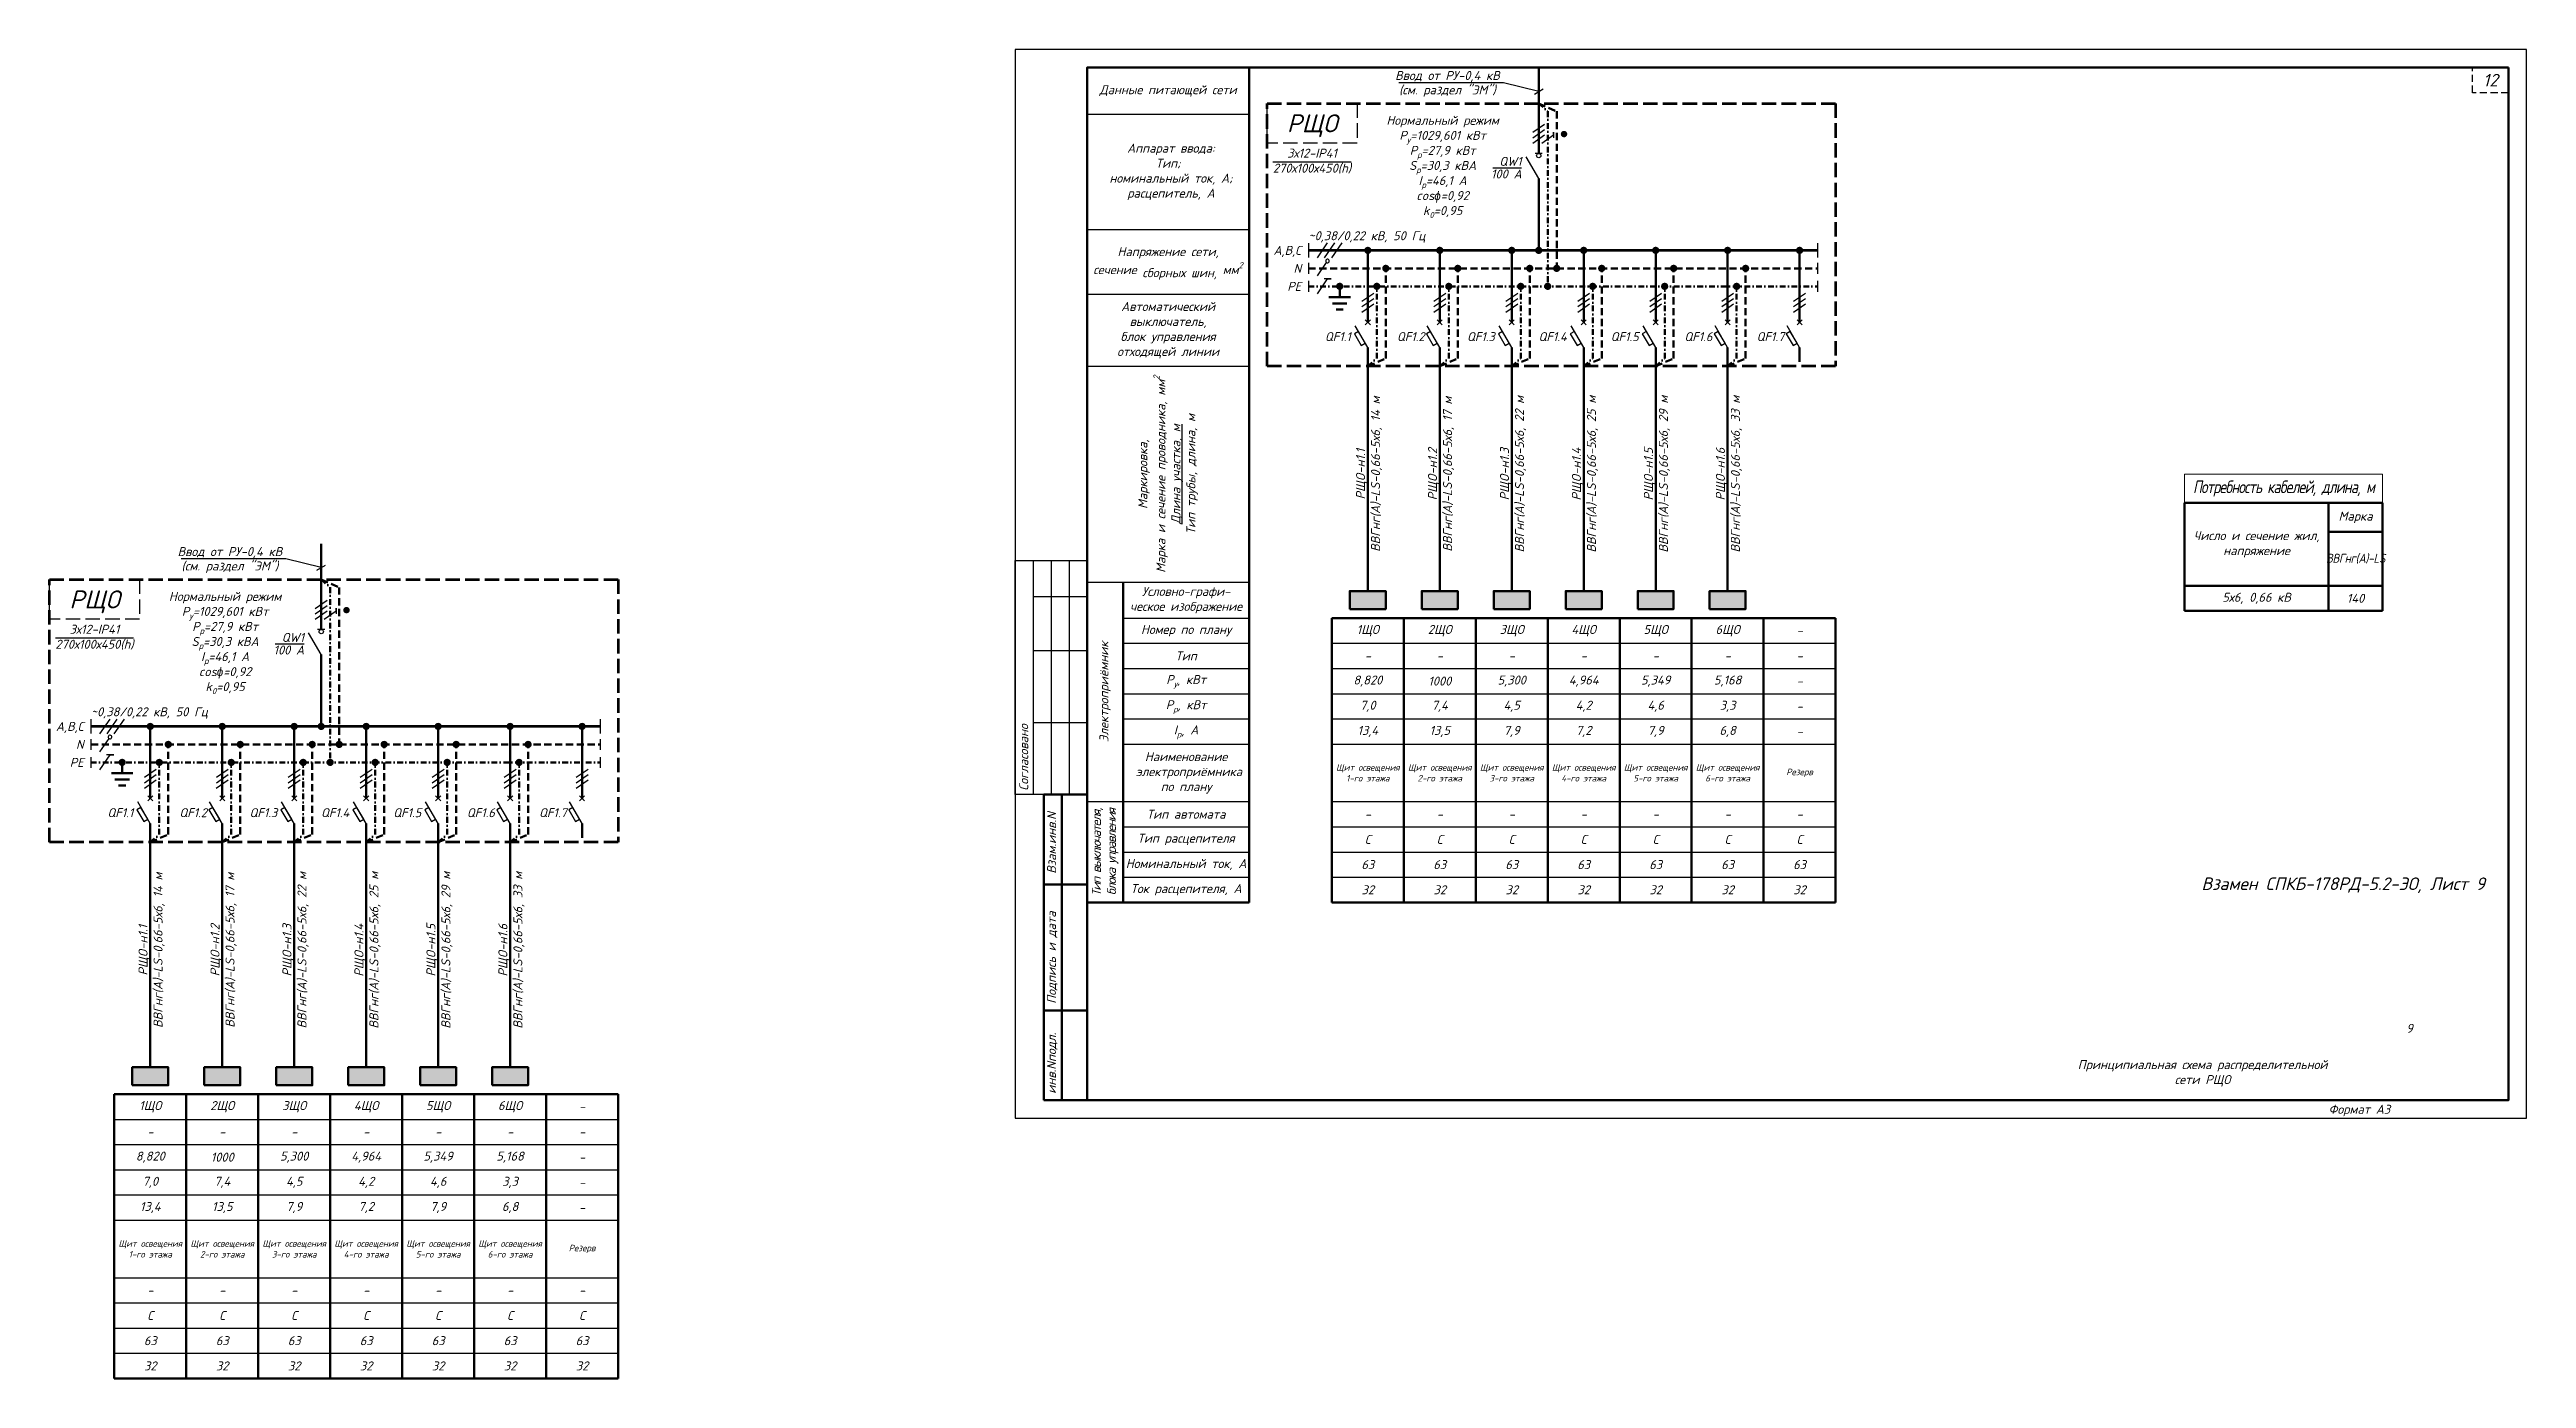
# Model space of a CAD drawing. Header units: millimetres. Extents: x -268 to 420, y -72 to 297.
import ezdxf
from ezdxf import colors
from ezdxf.entities.mleader import LeaderData, LeaderLine
from ezdxf.enums import TextEntityAlignment as Align
from ezdxf.math import Vec2, Vec3

# ---------------------------------------------------------------- set-up
doc = ezdxf.new("R2010")
doc.units = ezdxf.units.MM
for name, pattern in [('JIS_02_2.0', [3, 2, -1]), ('JIS_02_4.0', [5.5, 4, -1.5]), ('штрихпунктирная2', [12.7, 6.35, -3.175, 0, -3.175])]:
    doc.linetypes.add(name, pattern=pattern)
doc.layers.add('Рамка', color=7, linetype='Continuous')
doc.layers.add('ЭС', color=7, linetype='Continuous')
doc.styles.add('1.8', font='isocpeui.ttf', dxfattribs={"height": 1.8})
doc.styles.add('2.5', font='isocpeui.ttf', dxfattribs={"height": 2.5})
doc.styles.add('3.5', font='isocpeui.ttf', dxfattribs={"height": 3.5})
doc.styles.add('5', font='isocpeui.ttf', dxfattribs={"height": 5})

# ---------------------------------------------------------------- blocks, each defined once
blk = doc.blocks.new('_Oblique')
at = {"color": 0, "linetype": 'ByBlock', "lineweight": -2}
blk.add_line((-0.5, -0.5), (0.5, 0.5), dxfattribs=at)
blk = doc.blocks.new('*T1')
at = {"layer": 'ЭС', "color": 0, "linetype": 'ByBlock', "lineweight": 50, "transparency": 16777216}
for p, q in [((0, 0), (140, 0)), ((0, 0), (0, -79)), ((20, 0), (20, -79)), ((40, 0), (40, -79)), ((60, 0), (60, -79)), ((80, 0), (80, -79)), ((100, 0), (100, -79)), ((120, 0), (120, -79)), ((140, 0), (140, -79)), ((0, -79), (140, -79))]:
    blk.add_line(p, q, dxfattribs=at)
at = {"layer": 'ЭС', "color": 0, "linetype": 'ByBlock', "lineweight": 30, "transparency": 16777216}
for p, q in [((0, -7), (140, -7)), ((0, -14), (140, -14)), ((0, -21), (140, -21)), ((0, -28), (140, -28)), ((0, -35), (140, -35)), ((0, -51), (140, -51)), ((0, -58), (140, -58)), ((0, -65), (140, -65)), ((0, -72), (140, -72))]:
    blk.add_line(p, q, dxfattribs=at)
at = {"layer": 'ЭС', "color": 0, "transparency": 16777216, "width": 20, "attachment_point": 5}
for s, insert, char_height, style in [('1ЩО', (10, -3.5), 2.5, '2.5'), ('2ЩО', (30, -3.5), 2.5, '2.5'), ('3ЩО', (50, -3.5), 2.5, '2.5'), ('4ЩО', (70, -3.5), 2.5, '2.5'), ('5ЩО', (90, -3.5), 2.5, '2.5'), ('6ЩО', (110, -3.5), 2.5, '2.5'), ('-', (130, -3.5), 2.5, '2.5'), ('-', (10, -10.5), 2.5, '2.5'), ('-', (30, -10.5), 2.5, '2.5'), ('-', (50, -10.5), 2.5, '2.5'), ('-', (70, -10.5), 2.5, '2.5'), ('-', (90, -10.5), 2.5, '2.5'), ('-', (110, -10.5), 2.5, '2.5'), ('-', (130, -10.5), 2.5, '2.5'), ('8,820', (10, -17.5), 2.5, '2.5'), ('1000', (30, -17.5), 2.5, '2.5'), ('5,300', (50, -17.5), 2.5, '2.5'), ('4,964', (70, -17.5), 2.5, '2.5'), ('5,349', (90, -17.5), 2.5, '2.5'), ('5,168', (110, -17.5), 2.5, '2.5'), ('-', (130, -17.5), 2.5, '2.5'), ('7,0', (10, -24.5), 2.5, '2.5'), ('7,4', (30, -24.5), 2.5, '2.5'), ('4,5', (50, -24.5), 2.5, '2.5'), ('4,2', (70, -24.5), 2.5, '2.5'), ('4,6', (90, -24.5), 2.5, '2.5'), ('3,3', (110, -24.5), 2.5, '2.5'), ('-', (130, -24.5), 2.5, '2.5'), ('13,4', (10, -31.5), 2.5, '2.5'), ('13,5', (30, -31.5), 2.5, '2.5'), ('7,9', (50, -31.5), 2.5, '2.5'), ('7,2', (70, -31.5), 2.5, '2.5'), ('7,9', (90, -31.5), 2.5, '2.5'), ('6,8', (110, -31.5), 2.5, '2.5'), ('-', (130, -31.5), 2.5, '2.5'), ('Щит освещения 1-го этажа', (10, -43), 1.8, '1.8'), ('Щит освещения 2-го этажа', (30, -43), 1.8, '1.8'), ('Щит освещения 3-го этажа', (50, -43), 1.8, '1.8'), ('Щит освещения 4-го этажа', (70, -43), 1.8, '1.8'), ('Щит освещения 5-го этажа', (90, -43), 1.8, '1.8'), ('Щит освещения 6-го этажа', (110, -43), 1.8, '1.8'), ('Резерв', (130, -43), 1.8, '1.8'), ('-', (10, -54.5), 2.5, '2.5'), ('-', (30, -54.5), 2.5, '2.5'), ('-', (50, -54.5), 2.5, '2.5'), ('-', (70, -54.5), 2.5, '2.5'), ('-', (90, -54.5), 2.5, '2.5'), ('-', (110, -54.5), 2.5, '2.5'), ('-', (130, -54.5), 2.5, '2.5'), ('C', (10, -61.5), 2.5, '2.5'), ('C', (30, -61.5), 2.5, '2.5'), ('C', (50, -61.5), 2.5, '2.5'), ('C', (70, -61.5), 2.5, '2.5'), ('C', (90, -61.5), 2.5, '2.5'), ('C', (110, -61.5), 2.5, '2.5'), ('C', (130, -61.5), 2.5, '2.5'), ('63', (10, -68.5), 2.5, '2.5'), ('63', (30, -68.5), 2.5, '2.5'), ('63', (50, -68.5), 2.5, '2.5'), ('63', (70, -68.5), 2.5, '2.5'), ('63', (90, -68.5), 2.5, '2.5'), ('63', (110, -68.5), 2.5, '2.5'), ('63', (130, -68.5), 2.5, '2.5'), ('32', (10, -75.5), 2.5, '2.5'), ('32', (30, -75.5), 2.5, '2.5'), ('32', (50, -75.5), 2.5, '2.5'), ('32', (70, -75.5), 2.5, '2.5'), ('32', (90, -75.5), 2.5, '2.5'), ('32', (110, -75.5), 2.5, '2.5'), ('32', (130, -75.5), 2.5, '2.5')]:
    blk.add_mtext(s, dxfattribs=dict(at, insert=insert, char_height=char_height, style=style))
blk = doc.blocks.new('*T2')
at = {"layer": 'ЭС', "color": 0, "linetype": 'ByBlock', "lineweight": 50, "transparency": 16777216}
for p, q in [((0, 0), (45, 0)), ((0, 0), (0, -232)), ((45, 0), (45, -232)), ((10, -143), (10, -232)), ((0, -232), (45, -232))]:
    blk.add_line(p, q, dxfattribs=at)
at = {"layer": 'ЭС', "color": 0, "linetype": 'ByBlock', "lineweight": 30, "transparency": 16777216}
for p, q in [((0, -13), (45, -13)), ((0, -45), (45, -45)), ((0, -63), (45, -63)), ((0, -83), (45, -83)), ((0, -143), (45, -143)), ((10, -153), (45, -153)), ((10, -160), (45, -160)), ((10, -167), (45, -167)), ((10, -174), (45, -174)), ((10, -181), (45, -181)), ((10, -188), (45, -188)), ((0, -204), (45, -204)), ((10, -211), (45, -211)), ((10, -218), (45, -218)), ((10, -225), (45, -225))]:
    blk.add_line(p, q, dxfattribs=at)
at = {"layer": 'ЭС', "color": 0, "transparency": 16777216, "char_height": 2.5, "attachment_point": 5, "style": '2.5'}
for s, insert, width in [('Данные питающей сети', (22.5, -6.5), 43), (' Аппарат ввода:\\PТип;\\P номинальный ток, А;\\P расцепитель, А', (22.5, -29), 43), ('\\A1;Напряжение сети,\\Pсечение {\\A0;сборных шин}, мм{\\H0.7x;\\S2^ ;}', (22.5, -54), 43), ('Автоматический выключатель,\\Pблок управления\\Pотходящей линии', (22.5, -73), 43), ('Условно-графи- ческое изображение', (27.5, -148), 33), ('Номер по плану', (27.5, -156.5), 33), ('Тип', (27.5, -163.5), 33), ('\\A1;Р{\\H0.7x;\\S^ у;}, кВт', (27.5, -170.5), 33), ('\\A1;Р{\\H0.7x;\\S^ р;\\H1.4286x;, кВт}', (27.5, -177.5), 33), ('\\A1;I{\\H0.7x;\\S^ p;}, А', (27.5, -184.5), 33), ('Наименование\\P электроприёмника\\Pпо плану', (27.5, -196), 33), ('Тип автомата', (27.5, -207.5), 33), ('Тип расцепителя', (27.5, -214.5), 33), ('Номинальный ток, А', (27.5, -221.5), 33), ('Ток расцепителя, А', (27.5, -228.5), 33)]:
    blk.add_mtext(s, dxfattribs=dict(at, insert=insert, width=width))
at = {"layer": 'ЭС', "color": 0, "transparency": 16777216, "char_height": 2.5, "attachment_point": 5, "rotation": 90, "style": '2.5'}
for s, insert, width in [('\\A1;Маркировка,\\PМарка и сечение проводника, мм{\\H0.7x;\\S2^ ;}\\P{\\LДлина участка, м\\P}Тип трубы, длина, м', (22.5, -113), 58), ('Электроприёмник', (5, -173.5), 59), ('{\\T0.85;Тип выключателя, блока управления}', (5, -218), 26)]:
    blk.add_mtext(s, dxfattribs=dict(at, insert=insert, width=width))
blk = doc.blocks.new('*T4')
at = {"layer": 'Defpoints', "color": 8, "linetype": 'ByBlock', "lineweight": 0, "transparency": 16777216}
for p, q in [((0, 0), (55, 0)), ((0, 0), (0, -8)), ((55, 0), (55, -8))]:
    blk.add_line(p, q, dxfattribs=at)
at = {"layer": 'ЭС', "color": 0, "linetype": 'ByBlock', "lineweight": 50, "transparency": 16777216}
for p, q in [((0, -8), (55, -8)), ((0, -8), (0, -38)), ((40, -8), (40, -38)), ((55, -8), (55, -38)), ((40, -16), (55, -16)), ((0, -31), (55, -31)), ((0, -38), (55, -38))]:
    blk.add_line(p, q, dxfattribs=at)
at = {"layer": 'ЭС', "color": 0, "transparency": 16777216, "attachment_point": 5}
for s, insert, char_height, width, style in [('{\\fISOCPEUR|b1|i1|c204|p34;\\W0.8;\\T0.9;Потребность кабелей, длина, м}', (27.5, -4), 3.5, 53, '3.5'), ('Марка', (47.5, -12), 2.5, 13, '2.5'), ('Число и сечение жил, напряжение', (20, -19.5), 2.5, 38, '2.5'), ('{\\W0.9;\\T0.95;ВВГнг(А)-LS}', (47.5, -23.5), 2.5, 13, '2.5'), ('5х6, 0,66 кВ', (20, -34.5), 2.5, 38, '2.5'), ('140', (47.5, -34.5), 2.5, 13, '2.5')]:
    blk.add_mtext(s, dxfattribs=dict(at, insert=insert, char_height=char_height, width=width, style=style))
blk = doc.blocks.new('Щиток групповой рабочего освещения')
at = {"linetype": 'ByBlock', "lineweight": -2}
h = blk.add_hatch(color=0, dxfattribs=at)
h.dxf.hatch_style = 1
h.paths.add_polyline_path([(-5, 2.5), (-5, -2.5), (5, -2.5), (5, 2.5)])
at = {"color": 0, "linetype": 'ByBlock', "lineweight": -2}
blk.add_lwpolyline([(-5, -2.5), (5, -2.5), (5, 2.5), (-5, 2.5)], close=True, dxfattribs=at)
blk = doc.blocks.new('*T227')
at = {"layer": 'ЭС', "color": 0, "linetype": 'ByBlock', "lineweight": 50, "transparency": 16777216}
for p, q in [((0, 0), (140, 0)), ((0, 0), (0, -79)), ((20, 0), (20, -79)), ((40, 0), (40, -79)), ((60, 0), (60, -79)), ((80, 0), (80, -79)), ((100, 0), (100, -79)), ((120, 0), (120, -79)), ((140, 0), (140, -79)), ((0, -79), (140, -79))]:
    blk.add_line(p, q, dxfattribs=at)
at = {"layer": 'ЭС', "color": 0, "linetype": 'ByBlock', "lineweight": 30, "transparency": 16777216}
for p, q in [((0, -7), (140, -7)), ((0, -14), (140, -14)), ((0, -21), (140, -21)), ((0, -28), (140, -28)), ((0, -35), (140, -35)), ((0, -51), (140, -51)), ((0, -58), (140, -58)), ((0, -65), (140, -65)), ((0, -72), (140, -72))]:
    blk.add_line(p, q, dxfattribs=at)
at = {"layer": 'ЭС', "color": 0, "transparency": 16777216, "width": 20, "attachment_point": 5}
for s, insert, char_height, style in [('1ЩО', (10, -3.5), 2.5, '2.5'), ('2ЩО', (30, -3.5), 2.5, '2.5'), ('3ЩО', (50, -3.5), 2.5, '2.5'), ('4ЩО', (70, -3.5), 2.5, '2.5'), ('5ЩО', (90, -3.5), 2.5, '2.5'), ('6ЩО', (110, -3.5), 2.5, '2.5'), ('-', (130, -3.5), 2.5, '2.5'), ('-', (10, -10.5), 2.5, '2.5'), ('-', (30, -10.5), 2.5, '2.5'), ('-', (50, -10.5), 2.5, '2.5'), ('-', (70, -10.5), 2.5, '2.5'), ('-', (90, -10.5), 2.5, '2.5'), ('-', (110, -10.5), 2.5, '2.5'), ('-', (130, -10.5), 2.5, '2.5'), ('8,820', (10, -17.5), 2.5, '2.5'), ('1000', (30, -17.5), 2.5, '2.5'), ('5,300', (50, -17.5), 2.5, '2.5'), ('4,964', (70, -17.5), 2.5, '2.5'), ('5,349', (90, -17.5), 2.5, '2.5'), ('5,168', (110, -17.5), 2.5, '2.5'), ('-', (130, -17.5), 2.5, '2.5'), ('7,0', (10, -24.5), 2.5, '2.5'), ('7,4', (30, -24.5), 2.5, '2.5'), ('4,5', (50, -24.5), 2.5, '2.5'), ('4,2', (70, -24.5), 2.5, '2.5'), ('4,6', (90, -24.5), 2.5, '2.5'), ('3,3', (110, -24.5), 2.5, '2.5'), ('-', (130, -24.5), 2.5, '2.5'), ('13,4', (10, -31.5), 2.5, '2.5'), ('13,5', (30, -31.5), 2.5, '2.5'), ('7,9', (50, -31.5), 2.5, '2.5'), ('7,2', (70, -31.5), 2.5, '2.5'), ('7,9', (90, -31.5), 2.5, '2.5'), ('6,8', (110, -31.5), 2.5, '2.5'), ('-', (130, -31.5), 2.5, '2.5'), ('Щит освещения 1-го этажа', (10, -43), 1.8, '1.8'), ('Щит освещения 2-го этажа', (30, -43), 1.8, '1.8'), ('Щит освещения 3-го этажа', (50, -43), 1.8, '1.8'), ('Щит освещения 4-го этажа', (70, -43), 1.8, '1.8'), ('Щит освещения 5-го этажа', (90, -43), 1.8, '1.8'), ('Щит освещения 6-го этажа', (110, -43), 1.8, '1.8'), ('Резерв', (130, -43), 1.8, '1.8'), ('-', (10, -54.5), 2.5, '2.5'), ('-', (30, -54.5), 2.5, '2.5'), ('-', (50, -54.5), 2.5, '2.5'), ('-', (70, -54.5), 2.5, '2.5'), ('-', (90, -54.5), 2.5, '2.5'), ('-', (110, -54.5), 2.5, '2.5'), ('-', (130, -54.5), 2.5, '2.5'), ('C', (10, -61.5), 2.5, '2.5'), ('C', (30, -61.5), 2.5, '2.5'), ('C', (50, -61.5), 2.5, '2.5'), ('C', (70, -61.5), 2.5, '2.5'), ('C', (90, -61.5), 2.5, '2.5'), ('C', (110, -61.5), 2.5, '2.5'), ('C', (130, -61.5), 2.5, '2.5'), ('63', (10, -68.5), 2.5, '2.5'), ('63', (30, -68.5), 2.5, '2.5'), ('63', (50, -68.5), 2.5, '2.5'), ('63', (70, -68.5), 2.5, '2.5'), ('63', (90, -68.5), 2.5, '2.5'), ('63', (110, -68.5), 2.5, '2.5'), ('63', (130, -68.5), 2.5, '2.5'), ('32', (10, -75.5), 2.5, '2.5'), ('32', (30, -75.5), 2.5, '2.5'), ('32', (50, -75.5), 2.5, '2.5'), ('32', (70, -75.5), 2.5, '2.5'), ('32', (90, -75.5), 2.5, '2.5'), ('32', (110, -75.5), 2.5, '2.5'), ('32', (130, -75.5), 2.5, '2.5')]:
    blk.add_mtext(s, dxfattribs=dict(at, insert=insert, char_height=char_height, style=style))

msp = doc.modelspace()

# ---------------------------------------------------------------- linework, layer by layer
at = {"layer": 'Рамка', "lineweight": 30}
msp.add_lwpolyline([(420, 297), (0, 297), (0, 0), (420, 0)], close=True, dxfattribs=at)
at = {"layer": 'Рамка', "lineweight": 50}
msp.add_lwpolyline([(415, 292), (20, 292), (20, 5), (415, 5)], close=True, dxfattribs=at)
at = {"layer": 'Рамка', "linetype": 'JIS_02_2.0'}
msp.add_lwpolyline([(405, 292), (415, 292), (415, 285), (405, 285)], close=True, dxfattribs=at)
at = {"layer": 'Рамка', "lineweight": 30}
for points in [[(20, 90), (0, 90), (0, 155), (20, 155), (20, 90)], [(5, 155), (5, 90)], [(10, 155), (10, 90)], [(15, 155), (15, 90)], [(5, 145), (20, 145)], [(5, 130), (20, 130)], [(5, 110), (20, 110)]]:
    msp.add_lwpolyline(points, dxfattribs=at)
at = {"layer": 'Рамка', "lineweight": 50}
for points in [[(8, 5), (20, 5), (20, 90), (8, 90), (8, 5)], [(13, 90), (13, 5)], [(8, 65), (20, 65)], [(8, 30), (20, 30)]]:
    msp.add_lwpolyline(points, dxfattribs=at)
at = {"layer": 'ЭС'}
for p, q in [((143.85, 274.01), (147.15, 276.28)), ((143.85, 272.51), (147.15, 274.78)), ((143.85, 271.01), (147.15, 273.28)), ((132.75, 264.17), (140.75, 264.17)), ((81.5, 243.19), (81.5, 239.19)), ((84, 239.13), (86.83, 243.25)), ((86, 239.13), (88.83, 243.25)), ((88, 239.13), (90.83, 243.25)), ((223, 243.19), (223, 239.19)), ((96.35, 227.06), (99.65, 229.33)), ((96.35, 225.56), (99.65, 227.83)), ((116.35, 227.06), (119.65, 229.33)), ((116.35, 225.56), (119.65, 227.83)), ((136.35, 227.06), (139.65, 229.33)), ((136.35, 225.56), (139.65, 227.83)), ((156.35, 227.06), (159.65, 229.33)), ((156.35, 225.56), (159.65, 227.83)), ((176.35, 227.06), (179.65, 229.33)), ((176.35, 225.56), (179.65, 227.83)), ((196.35, 227.06), (199.65, 229.33)), ((196.35, 225.56), (199.65, 227.83)), ((216.35, 227.06), (219.65, 229.33)), ((216.35, 225.56), (219.65, 227.83)), ((96.35, 224.06), (99.65, 226.33)), ((97.29, 221.9), (98.71, 220.49)), ((98.71, 221.9), (97.29, 220.49)), ((116.35, 224.06), (119.65, 226.33)), ((117.29, 221.9), (118.71, 220.49)), ((118.71, 221.9), (117.29, 220.49)), ((136.35, 224.06), (139.65, 226.33)), ((137.29, 221.9), (138.71, 220.49)), ((138.71, 221.9), (137.29, 220.49)), ((156.35, 224.06), (159.65, 226.33)), ((157.29, 221.9), (158.71, 220.49)), ((158.71, 221.9), (157.29, 220.49)), ((176.35, 224.06), (179.65, 226.33)), ((177.29, 221.9), (178.71, 220.49)), ((178.71, 221.9), (177.29, 220.49)), ((196.35, 224.06), (199.65, 226.33)), ((197.29, 221.9), (198.71, 220.49)), ((198.71, 221.9), (197.29, 220.49)), ((216.35, 224.06), (219.65, 226.33)), ((217.29, 221.9), (218.71, 220.49)), ((218.71, 221.9), (217.29, 220.49)), ((-194.51, 138.71), (-191.21, 140.98)), ((-194.5, 141.71), (-191.21, 143.98)), ((-194.5, 140.21), (-191.21, 142.48)), ((-205.61, 131.88), (-197.61, 131.88)), ((-256.86, 110.9), (-256.86, 106.9)), ((-254.36, 106.84), (-251.52, 110.96)), ((-252.36, 106.84), (-249.52, 110.96)), ((-250.36, 106.84), (-247.52, 110.96)), ((-115.36, 110.9), (-115.36, 106.9)), ((-242, 94.77), (-238.71, 97.03)), ((-222, 94.77), (-218.71, 97.03)), ((-202, 94.77), (-198.71, 97.03)), ((-182, 94.77), (-178.71, 97.03)), ((-162, 94.77), (-158.71, 97.03)), ((-142, 94.77), (-138.71, 97.03)), ((-122, 94.77), (-118.71, 97.03)), ((-242.01, 91.76), (-238.71, 94.03)), ((-242, 93.27), (-238.71, 95.53)), ((-241.06, 89.61), (-239.65, 88.19)), ((-239.65, 89.61), (-241.06, 88.19)), ((-222.01, 91.76), (-218.71, 94.03)), ((-222, 93.27), (-218.71, 95.53)), ((-221.06, 89.61), (-219.65, 88.19)), ((-219.65, 89.61), (-221.06, 88.19)), ((-202.01, 91.76), (-198.71, 94.03)), ((-202, 93.27), (-198.71, 95.53)), ((-201.06, 89.61), (-199.65, 88.19)), ((-199.65, 89.61), (-201.06, 88.19)), ((-182.01, 91.76), (-178.71, 94.03)), ((-182, 93.27), (-178.71, 95.53)), ((-181.06, 89.61), (-179.65, 88.19)), ((-179.65, 89.61), (-181.06, 88.19)), ((-162.01, 91.76), (-158.71, 94.03)), ((-162, 93.27), (-158.71, 95.53)), ((-161.06, 89.61), (-159.65, 88.19)), ((-159.65, 89.61), (-161.06, 88.19)), ((-142.01, 91.76), (-138.71, 94.03)), ((-142, 93.27), (-138.71, 95.53)), ((-141.06, 89.61), (-139.65, 88.19)), ((-139.65, 89.61), (-141.06, 88.19)), ((-122.01, 91.76), (-118.71, 94.03)), ((-122, 93.27), (-118.71, 95.53)), ((-121.06, 89.61), (-119.65, 88.19)), ((-119.65, 89.61), (-121.06, 88.19))]:
    msp.add_line(p, q, dxfattribs=at)
at = {"layer": 'ЭС', "color": 5}
for p, q in [((81.5, 237.69), (81.5, 234.69)), ((223, 237.69), (223, 234.69)), ((-256.86, 105.4), (-256.86, 102.4)), ((-115.36, 105.4), (-115.36, 102.4))]:
    msp.add_line(p, q, dxfattribs=at)
at = {"layer": 'ЭС', "color": 92}
for p, q in [((81.5, 232.69), (81.5, 229.69)), ((223, 232.69), (223, 229.69)), ((-256.86, 100.4), (-256.86, 97.4)), ((-115.36, 100.4), (-115.36, 97.4))]:
    msp.add_line(p, q, dxfattribs=at)
at = {"layer": 'ЭС', "lineweight": 50}
for points in [[(145.5, 268.14), (145.5, 291.95)], [(145.5, 261.14), (145.5, 241.19)], [(98, 221.19), (98, 241.19)], [(118, 221.19), (118, 241.19)], [(138, 221.19), (138, 241.19)], [(158, 221.19), (158, 241.19)], [(178, 221.19), (178, 241.19)], [(198, 221.19), (198, 241.19)], [(218, 221.19), (218, 241.19)], [(98, 214.19), (98, 146.5)], [(118, 214.19), (118, 146.5)], [(138, 214.19), (138, 146.5)], [(158, 214.19), (158, 146.5)], [(178, 214.19), (178, 146.5)], [(198, 214.19), (198, 146.5)], [(218, 214.19), (218, 210.19)], [(-192.86, 135.85), (-192.86, 159.65)], [(-192.86, 128.85), (-192.86, 108.9)], [(-240.36, 88.9), (-240.36, 108.9)], [(-220.36, 88.9), (-220.36, 108.9)], [(-200.36, 88.9), (-200.36, 108.9)], [(-180.36, 88.9), (-180.36, 108.9)], [(-160.36, 88.9), (-160.36, 108.9)], [(-140.36, 88.9), (-140.36, 108.9)], [(-120.36, 88.9), (-120.36, 108.9)], [(-240.36, 81.9), (-240.36, 14.2)], [(-220.36, 81.9), (-220.36, 14.2)], [(-200.36, 81.9), (-200.36, 14.2)], [(-180.36, 81.9), (-180.36, 14.2)], [(-160.36, 81.9), (-160.36, 14.2)], [(-140.36, 81.9), (-140.36, 14.2)], [(-120.36, 81.9), (-120.36, 77.9)]]:
    msp.add_lwpolyline(points, dxfattribs=at)
at = {"layer": 'ЭС', "color": 6, "linetype": 'JIS_02_4.0', "lineweight": 60}
for points in [[(228, 209), (70, 209), (70, 282), (228, 282)], [(-110.36, 76.7), (-268.36, 76.7), (-268.36, 149.7), (-110.36, 149.71)]]:
    msp.add_lwpolyline(points, close=True, dxfattribs=at)
at = {"layer": 'ЭС', "color": 6, "linetype": 'JIS_02_4.0'}
for points in [[(70, 282), (95, 282), (95, 271), (70, 271)], [(-268.36, 149.7), (-243.36, 149.7), (-243.36, 138.7), (-268.36, 138.7)]]:
    msp.add_lwpolyline(points, close=True, dxfattribs=at)
at = {"layer": 'ЭС', "color": 92, "linetype": 'штрихпунктирная2', "lineweight": 50, "ltscale": 0.25}
for points in [[(145.5, 282), (148, 279.83), (148, 231.2)], [(81.5, 231.19), (223, 231.19)], [(98, 209), (100.5, 211.17), (100.5, 231.19)], [(118, 209), (120.5, 211.17), (120.5, 231.19)], [(138, 209), (140.5, 211.17), (140.5, 231.19)], [(158, 209), (160.5, 211.17), (160.5, 231.19)], [(178, 209), (180.5, 211.17), (180.5, 231.19)], [(198, 209), (200.5, 211.17), (200.5, 231.19)], [(-192.86, 149.7), (-190.36, 147.54), (-190.36, 98.91)], [(-256.86, 98.9), (-115.36, 98.9)], [(-240.36, 76.7), (-237.86, 78.87), (-237.86, 98.9)], [(-220.36, 76.7), (-217.86, 78.87), (-217.86, 98.9)], [(-200.36, 76.7), (-197.86, 78.87), (-197.86, 98.9)], [(-180.36, 76.7), (-177.86, 78.87), (-177.86, 98.9)], [(-160.36, 76.7), (-157.86, 78.87), (-157.86, 98.9)], [(-140.36, 76.7), (-137.86, 78.87), (-137.86, 98.9)]]:
    msp.add_lwpolyline(points, dxfattribs=at)
at = {"layer": 'ЭС', "color": 5, "linetype": 'JIS_02_2.0', "lineweight": 50}
for points in [[(145.5, 282), (150.5, 279.83), (150.5, 236.19)], [(81.5, 236.19), (223, 236.19)], [(98, 209), (103, 211.17), (103, 236.19)], [(118, 209), (123, 211.17), (123, 236.19)], [(138, 209), (143, 211.17), (143, 236.19)], [(158, 209), (163, 211.17), (163, 236.19)], [(178, 209), (183, 211.17), (183, 236.19)], [(198, 209), (203, 211.17), (203, 236.19)], [(-192.86, 149.7), (-187.86, 147.54), (-187.86, 103.9)], [(-256.86, 103.9), (-115.36, 103.9)], [(-240.36, 76.7), (-235.36, 78.87), (-235.36, 103.9)], [(-220.36, 76.7), (-215.36, 78.87), (-215.36, 103.9)], [(-200.36, 76.7), (-195.36, 78.87), (-195.36, 103.9)], [(-180.36, 76.7), (-175.36, 78.87), (-175.36, 103.9)], [(-160.36, 76.7), (-155.36, 78.87), (-155.36, 103.9)], [(-140.36, 76.7), (-135.36, 78.87), (-135.36, 103.9)]]:
    msp.add_lwpolyline(points, dxfattribs=at)
at = {"layer": 'ЭС', "color": 92}
for points in [[(146.36, 271.01), (149.65, 273.28), (149.65, 274.08), (149.65, 272.48)], [(84, 229.13), (86.83, 233.25), (87.83, 233.25), (85.83, 233.25)], [(-192, 138.72), (-188.71, 140.98), (-188.71, 141.78), (-188.71, 140.18)], [(-254.36, 96.84), (-251.52, 100.96), (-250.52, 100.96), (-252.52, 100.96)]]:
    msp.add_lwpolyline(points, dxfattribs=at)
at = {"layer": 'ЭС', "color": 5}
for points, format in [([(148.85, 271.01, 0, 0, 0), (152.15, 273.28, 0.893, 0.893, -0.999976), (152.91, 273.74, 0.893, 0.893, -1), (152.15, 273.28, 0.893, 0.893, 893.92959)], "xyseb"), ([(84, 234.13), (86.55, 237.83, 0.999976), (87.06, 238.68, 1), (86.55, 237.83, -893.92959)], "xyb"), ([(-189.51, 138.71, 0, 0, 0), (-186.21, 140.99, 0.893, 0.893, -0.999976), (-185.45, 141.45, 0.893, 0.893, -1), (-186.21, 140.99, 0.893, 0.893, 893.92959)], "xyseb"), ([(-254.36, 101.84), (-251.81, 105.53, 0.999976), (-251.29, 106.39, 1), (-251.81, 105.53, -893.92959)], "xyb")]:
    msp.add_lwpolyline(points, format=format, dxfattribs=at)
at = {"layer": 'ЭС'}
for points in [[(145.5, 261.14), (142, 267.21)], [(146.5, 268.14), (144.5, 268.14)], [(98, 214.19), (94.5, 220.26)], [(118, 214.19), (114.5, 220.26)], [(138, 214.19), (134.5, 220.26)], [(158, 214.19), (154.5, 220.26)], [(178, 214.19), (174.5, 220.26)], [(198, 214.19), (194.5, 220.26)], [(218, 214.19), (214.5, 220.26)], [(-192.86, 128.85), (-196.36, 134.91)], [(-191.86, 135.85), (-193.86, 135.85)], [(-240.36, 81.9), (-243.86, 87.96)], [(-220.36, 81.9), (-223.86, 87.96)], [(-200.36, 81.9), (-203.86, 87.96)], [(-180.36, 81.9), (-183.86, 87.96)], [(-160.36, 81.9), (-163.86, 87.96)], [(-140.36, 81.9), (-143.86, 87.96)], [(-120.36, 81.9), (-123.86, 87.96)]]:
    msp.add_lwpolyline(points, dxfattribs=at)
at = {"layer": 'ЭС', "lineweight": 100}
for points in [[(223, 241.19), (81.5, 241.19)], [(-115.36, 108.9), (-256.86, 108.9)]]:
    msp.add_lwpolyline(points, dxfattribs=at)
at = {"layer": 'ЭС', "const_width": 1}
for points in [[(97.5, 241.19, 1), (98.5, 241.19, 1)], [(117.5, 241.19, 1), (118.5, 241.19, 1)], [(137.5, 241.19, 1), (138.5, 241.19, 1)], [(145, 241.19, 1), (146, 241.19, 1)], [(157.5, 241.19, 1), (158.5, 241.19, 1)], [(177.5, 241.19, 1), (178.5, 241.19, 1)], [(197.5, 241.19, 1), (198.5, 241.19, 1)], [(217.5, 241.19, 1), (218.5, 241.19, 1)], [(-240.86, 108.9, 1), (-239.86, 108.9, 1)], [(-220.86, 108.9, 1), (-219.86, 108.9, 1)], [(-200.86, 108.9, 1), (-199.86, 108.9, 1)], [(-193.36, 108.9, 1), (-192.36, 108.9, 1)], [(-180.86, 108.9, 1), (-179.86, 108.9, 1)], [(-160.86, 108.9, 1), (-159.86, 108.9, 1)], [(-140.86, 108.9, 1), (-139.86, 108.9, 1)], [(-120.86, 108.9, 1), (-119.86, 108.9, 1)]]:
    msp.add_lwpolyline(points, format="xyb", close=True, dxfattribs=at)
at = {"layer": 'ЭС', "color": 5, "const_width": 1}
for points in [[(102.5, 236.19, -1), (103.5, 236.19, -1)], [(122.5, 236.19, -1), (123.5, 236.19, -1)], [(142.5, 236.19, -1), (143.5, 236.19, -1)], [(150, 236.19, -1), (151, 236.19, -1)], [(162.5, 236.19, -1), (163.5, 236.19, -1)], [(182.5, 236.19, -1), (183.5, 236.19, -1)], [(202.5, 236.19, -1), (203.5, 236.19, -1)], [(-235.86, 103.9, -1), (-234.86, 103.9, -1)], [(-215.86, 103.9, -1), (-214.86, 103.9, -1)], [(-195.86, 103.9, -1), (-194.86, 103.9, -1)], [(-188.36, 103.9, -1), (-187.36, 103.9, -1)], [(-175.86, 103.9, -1), (-174.86, 103.9, -1)], [(-155.86, 103.9, -1), (-154.86, 103.9, -1)], [(-135.86, 103.9, -1), (-134.86, 103.9, -1)]]:
    msp.add_lwpolyline(points, format="xyb", close=True, dxfattribs=at)
at = {"layer": 'ЭС', "color": 92, "lineweight": 50}
for points in [[(87.19, 228.2), (93.19, 228.2)], [(90.19, 231.2), (90.19, 228.2)], [(88.19, 226.47), (92.19, 226.47)], [(89.19, 224.74), (91.19, 224.74)], [(-248.17, 98.91), (-248.17, 95.91)], [(-251.17, 95.91), (-245.17, 95.91)], [(-250.17, 94.17), (-246.17, 94.17)], [(-249.17, 92.44), (-247.17, 92.44)]]:
    msp.add_lwpolyline(points, dxfattribs=at)
at = {"layer": 'ЭС', "color": 92, "const_width": 1}
for points in [[(89.69, 231.2, 1), (90.69, 231.2, 1)], [(100, 231.19, -1), (101, 231.19, -1)], [(120, 231.19, -1), (121, 231.19, -1)], [(140, 231.19, -1), (141, 231.19, -1)], [(147.5, 231.2, 1), (148.5, 231.2, 1)], [(160, 231.19, -1), (161, 231.19, -1)], [(180, 231.19, -1), (181, 231.19, -1)], [(200, 231.19, -1), (201, 231.19, -1)], [(-248.67, 98.91, 1), (-247.67, 98.91, 1)], [(-238.36, 98.9, -1), (-237.36, 98.9, -1)], [(-218.36, 98.9, -1), (-217.36, 98.9, -1)], [(-198.36, 98.9, -1), (-197.36, 98.9, -1)], [(-190.86, 98.91, 1), (-189.86, 98.91, 1)], [(-178.36, 98.9, -1), (-177.36, 98.9, -1)], [(-158.36, 98.9, -1), (-157.36, 98.9, -1)], [(-138.36, 98.9, -1), (-137.36, 98.9, -1)]]:
    msp.add_lwpolyline(points, format="xyb", close=True, dxfattribs=at)
at = {"layer": 'ЭС'}
for points in [[(96.18, 214.73), (97.31, 215.38), (95.41, 218.67), (94.28, 218.02)], [(116.18, 214.73), (117.31, 215.38), (115.41, 218.67), (114.28, 218.02)], [(136.18, 214.73), (137.31, 215.38), (135.41, 218.67), (134.28, 218.02)], [(156.18, 214.73), (157.31, 215.38), (155.41, 218.67), (154.28, 218.02)], [(176.18, 214.73), (177.31, 215.38), (175.41, 218.67), (174.28, 218.02)], [(196.18, 214.73), (197.31, 215.38), (195.41, 218.67), (194.28, 218.02)], [(216.18, 214.73), (217.31, 215.38), (215.41, 218.67), (214.28, 218.02)], [(-242.17, 82.44), (-241.05, 83.09), (-242.95, 86.38), (-244.07, 85.73)], [(-222.17, 82.44), (-221.05, 83.09), (-222.95, 86.38), (-224.07, 85.73)], [(-202.17, 82.44), (-201.05, 83.09), (-202.95, 86.38), (-204.07, 85.73)], [(-182.17, 82.44), (-181.05, 83.09), (-182.95, 86.38), (-184.07, 85.73)], [(-162.17, 82.44), (-161.05, 83.09), (-162.95, 86.38), (-164.07, 85.73)], [(-142.17, 82.44), (-141.05, 83.09), (-142.95, 86.38), (-144.07, 85.73)], [(-122.17, 82.44), (-121.05, 83.09), (-122.95, 86.38), (-124.07, 85.73)]]:
    msp.add_lwpolyline(points, close=True, dxfattribs=at)
for centre in [(145.5, 267.54), (-192.86, 135.25)]:
    msp.add_circle(centre, 0.6, dxfattribs=at)

# ---------------------------------------------------------------- block references
for name, p in [('*T2', (20, 292)), ('*T4', (325, 179)), ('*T1', (88, 139)), ('*T227', (-250.36, 6.7))]:
    msp.add_blockref(name, p)
at = {"layer": 'ЭС', "color": 5, "lineweight": 50}
for p in [(98, 144), (118, 144), (138, 144), (158, 144), (178, 144), (198, 144), (-240.36, 11.7), (-220.36, 11.7), (-200.36, 11.7), (-180.36, 11.7), (-160.36, 11.7), (-140.36, 11.7)]:
    msp.add_blockref('Щиток групповой рабочего освещения', p, dxfattribs=at)

# ---------------------------------------------------------------- texts
at = {"layer": 'Рамка', "style": '3.5'}
msp.add_text('12', height=3.5, dxfattribs=at).set_placement((410, 288.5), align=Align.MIDDLE_CENTER)
at = {"layer": 'Рамка', "style": '2.5'}
for s, p in [('Согласовано', (3.63, 91.04)), ('Взам.инв.N', (11.38, 67.96)), ('Подпись и дата', (11.33, 31.82)), ('инв.Nподл.', (11.33, 6.82))]:
    msp.add_text(s, height=2.5, rotation=90, dxfattribs=at).set_placement(p)
msp.add_text('Формат А3', height=2.5, dxfattribs=at).set_placement((365, 2.5), align=Align.MIDDLE_LEFT)
at = {"layer": 'Рамка', "attachment_point": 5}
for s, insert, char_height, width, style in [('Взамен СПКБ-178РД-5.2-ЭО, Лист 9 ', (369.09, 64.78), 3.5, 119.9999, '3.5'), ('9', (387.5, 25), 2.5, 15, '2.5'), ('Принципиальная схема распределительной сети РЩО', (330, 12.5), 2.5, 69.9999, '2.5')]:
    msp.add_mtext(s, dxfattribs=dict(at, insert=insert, char_height=char_height, width=width, style=style))
at = {"layer": 'ЭС', "style": '5'}
for p in [(82.5, 276.5), (-255.86, 144.2)]:
    msp.add_text('РЩО', height=5, dxfattribs=at).set_placement(p, align=Align.MIDDLE_CENTER)
at = {"layer": 'ЭС', "style": '2.5'}
for s, p in [('100 А', (140.75, 262.42)), ('QW1', (140.75, 265.92)), ('А,В,С', (79.5, 241.19)), ('N', (79.5, 236.19)), ('РЕ', (79.5, 231.19)), ('QF1.1', (93.28, 217.22)), ('QF1.2', (113.75, 217.22)), ('QF1.3', (133.28, 217.22)), ('QF1.4', (153.28, 217.22)), ('QF1.5', (173.28, 217.22)), ('QF1.6', (193.75, 217.22)), ('QF1.7', (213.75, 217.22)), ('100 А', (-197.61, 130.13)), ('QW1', (-197.61, 133.63)), ('А,В,С', (-258.86, 108.9)), ('N', (-258.86, 103.9)), ('РЕ', (-258.86, 98.9)), ('QF1.1', (-245.07, 84.93)), ('QF1.2', (-224.61, 84.93)), ('QF1.3', (-205.07, 84.93)), ('QF1.4', (-185.07, 84.93)), ('QF1.5', (-165.07, 84.93)), ('QF1.6', (-144.61, 84.93)), ('QF1.7', (-124.61, 84.93))]:
    msp.add_text(s, height=2.5, dxfattribs=at).set_placement(p, align=Align.MIDDLE_RIGHT)
for p in [(81.5, 243.25), (-256.86, 110.96)]:
    msp.add_text('~0,38/0,22 кВ, 50 Гц', height=2.5, dxfattribs=at).set_placement(p, align=Align.BOTTOM_LEFT)
at = {"layer": 'ЭС', "char_height": 2.5, "attachment_point": 5, "style": '2.5'}
for s, insert in [('\\A1;Нормальный режим\\PР{\\H0.7x;\\S^ у;}=1029,601 кВт\\PР{\\H0.7x;\\S^ р;}=27,9 кВт\\PS{\\H0.7x;\\S^ р;\\H1.4286x;=}30,3 кВА\\PI{\\H0.7x;\\S^ р;}=46,1 А\\Pcos{\\A0;\\fSymbol|b0|i1|c2|p18;\\H0.95833x;j}=0,92\\Pk{\\H0.7x;\\S^ 0;\\H1.4286x;=0,95}', (118.79, 264.36)), ('\\A1;3х12-IP41\\P{\\O270х100х450(h)}', (82.5, 266)), ('\\A1;Нормальный режим\\PР{\\H0.7x;\\S^ у;}=1029,601 кВт\\PР{\\H0.7x;\\S^ р;}=27,9 кВт\\PS{\\H0.7x;\\S^ р;\\H1.4286x;=}30,3 кВА\\PI{\\H0.7x;\\S^ р;}=46,1 А\\Pcos{\\A0;\\fSymbol|b0|i1|c2|p18;\\H0.95833x;j}=0,92\\Pk{\\H0.7x;\\S^ 0;\\H1.4286x;=0,95}', (-219.57, 132.07)), ('\\A1;3х12-IP41\\P{\\O270х100х450(h)}', (-255.86, 133.7))]:
    msp.add_mtext(s, dxfattribs=dict(at, insert=insert))
at = {"layer": 'ЭС', "char_height": 2.5, "attachment_point": 2, "rotation": 90, "style": '2.5'}
for s, insert in [('РЩO-н1.1\\PВВГнг(А)-LS-0,66-5х6, 14 м', (94.74, 179)), ('РЩO-н1.2\\PВВГнг(А)-LS-0,66-5х6, 17 м', (114.74, 179)), ('РЩO-н1.3\\PВВГнг(А)-LS-0,66-5х6, 22 м', (134.74, 179)), ('РЩO-н1.4\\PВВГнг(А)-LS-0,66-5х6, 25 м', (154.74, 179)), ('РЩO-н1.5\\PВВГнг(А)-LS-0,66-5х6, 29 м', (174.74, 179)), ('РЩO-н1.6\\PВВГнг(А)-LS-0,66-5х6, 33 м', (194.74, 179)), ('РЩO-н1.1\\PВВГнг(А)-LS-0,66-5х6, 14 м', (-243.62, 46.7)), ('РЩO-н1.2\\PВВГнг(А)-LS-0,66-5х6, 17 м', (-223.62, 46.7)), ('РЩO-н1.3\\PВВГнг(А)-LS-0,66-5х6, 22 м', (-203.62, 46.7)), ('РЩO-н1.4\\PВВГнг(А)-LS-0,66-5х6, 25 м', (-183.62, 46.7)), ('РЩO-н1.5\\PВВГнг(А)-LS-0,66-5х6, 29 м', (-163.62, 46.7)), ('РЩO-н1.6\\PВВГнг(А)-LS-0,66-5х6, 33 м', (-143.62, 46.7))]:
    msp.add_mtext(s, dxfattribs=dict(at, insert=insert))

# ---------------------------------------------------------------- leaders
at = {"layer": 'ЭС'}
ml = msp.add_multileader_mtext('Standard', dxfattribs=at)
ml.set_content('Ввод от РУ-0,4 кВ\\P(см. раздел "ЭМ")', color=256, style='2.5')
ml.set_leader_properties()
ml.set_arrow_properties(name='OBLIQUE')
ml.build(insert=Vec2(0, 0))
ml.multileader.update_dxf_attribs({"text_left_attachment_type": 6, "text_right_attachment_type": 6, "dogleg_length": 0, "arrow_head_size": 2})
ctx = ml.context
ctx.base_point, ctx.char_height, ctx.arrow_head_size, ctx.landing_gap_size, ctx.plane_origin = Vec3(104.56, 287.79), 2.5, 2, 0, Vec3(-405.5, 293.64)
ctx.left_attachment, ctx.right_attachment, ctx.text_align_type = 6, 6, 1
notes = []
notes.append((ctx, [(1, (1, 1, 0), (135.7, 287.79), (-1, 0), 0, [(0, [(145.5, 285.33)], 0, [])])]))
ctx.mtext.insert, ctx.mtext.alignment, ctx.mtext.line_spacing_factor, ctx.mtext.flow_direction = Vec3(120.13, 291.04), 2, 0.96, 5
ml = msp.add_multileader_mtext('Standard', dxfattribs=at)
ml.set_content('Ввод от РУ-0,4 кВ\\P(см. раздел "ЭМ")', color=256, style='2.5')
ml.set_leader_properties()
ml.set_arrow_properties(name='OBLIQUE')
ml.build(insert=Vec2(0, 0))
ml.multileader.update_dxf_attribs({"text_left_attachment_type": 6, "text_right_attachment_type": 6, "dogleg_length": 0, "arrow_head_size": 2})
ctx = ml.context
ctx.base_point, ctx.char_height, ctx.arrow_head_size, ctx.landing_gap_size, ctx.plane_origin = Vec3(-233.8, 155.49), 2.5, 2, 0, Vec3(-743.86, 161.34)
ctx.left_attachment, ctx.right_attachment, ctx.text_align_type = 6, 6, 1
notes.append((ctx, [(1, (1, 1, 0), (-202.65, 155.49), (-1, 0), 0, [(0, [(-192.86, 153.03)], 0, [])])]))
ctx.mtext.insert, ctx.mtext.alignment, ctx.mtext.line_spacing_factor, ctx.mtext.flow_direction = Vec3(-218.23, 158.74), 2, 0.96, 5
for ctx, leaders in notes:
    for number, flags, end, landing, length, lines in leaders:
        leader = LeaderData()
        leader.index, (leader.has_last_leader_line, leader.has_dogleg_vector, leader.attachment_direction) = number, flags
        leader.last_leader_point, leader.dogleg_vector, leader.dogleg_length = Vec3(end), Vec3(landing), length
        for number, points, colour, breaks in lines:
            line = LeaderLine()
            line.index, line.vertices, line.color, line.breaks = number, Vec3.list(points), colors.encode_raw_color(colour), breaks
            leader.lines.append(line)
        ctx.leaders.append(leader)

doc.saveas('drawing.dxf')
